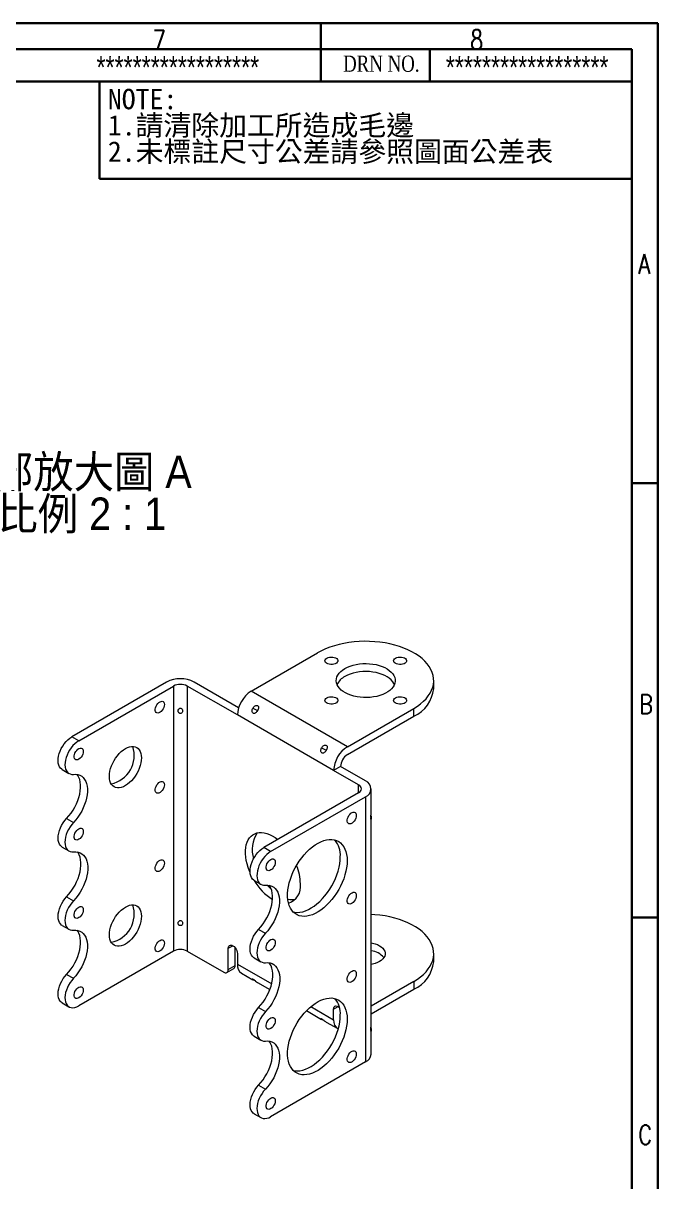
# Model space of a CAD drawing. Header units: millimetres. Extents: x 14 to 406, y 7 to 287.
# Drawn here: x 308 to 406, y 107.7 to 286.5 of the extents above; entities that cross this region are included whole.
import ezdxf

# ---------------------------------------------------------------- set-up
doc = ezdxf.new("R2010")
doc.units = ezdxf.units.MM
doc.layers.add('SLD-0', color=179, linetype='Continuous')
doc.layers.add('文字線性', color=150, linetype='Continuous', lineweight=15)
doc.styles.add('SLDTEXTSTYLE0', font='sanss___.ttf', dxfattribs={"width": 0.733})
doc.styles.add('SLDTEXTSTYLE1', font='txt_____.ttf', dxfattribs={"width": 0.784516})
doc.styles.add('SLDTEXTSTYLE2', font='times.ttf', dxfattribs={"width": 0.770477})
doc.styles.add('SLDTEXTSTYLE5', font='')
doc.styles.add('SLDTEXTSTYLE6', font='', dxfattribs={"bigfont": 'bigfont'})
doc.styles.add('SLDTEXTSTYLE7', font='GOTHIC.TTF', dxfattribs={"width": 0.913, "bigfont": 'bigfont'})
doc.styles.get('SLDTEXTSTYLE5').set_extended_font_data('細明體')
doc.styles.get('SLDTEXTSTYLE6').set_extended_font_data('細明體')

# ---------------------------------------------------------------- blocks, each defined once
blk = doc.blocks.new('SW_NOTE_1')
at = {"layer": '文字線性', "color": 0, "char_height": 3.5, "attachment_point": 1}
for s, insert, style in [('NOTE:', (0, 4.37), 'SLDTEXTSTYLE5'), ('1.請清除加工所造成毛邊', (0, -0.13), 'SLDTEXTSTYLE6'), ('2.未標註尺寸公差請參照圖面公差表', (0, -4.63), 'SLDTEXTSTYLE6')]:
    blk.add_mtext(s, dxfattribs=dict(at, insert=insert, style=style))
blk = doc.blocks.new('SW_NOTE_2')
at = {"layer": '文字線性', "color": 0, "char_height": 5, "attachment_point": 1, "style": 'SLDTEXTSTYLE7'}
for s, insert in [('細部放大圖 A ', (0, 6.39)), ('比例 2 : 1', (6.92, -0.08))]:
    blk.add_mtext(s, dxfattribs=dict(at, insert=insert))

msp = doc.modelspace()

# ---------------------------------------------------------------- linework, layer by layer
at = {"color": 7, "linetype": 'Continuous', "lineweight": 15}
for p, q in [((343.23686, 183.41317), (353.48994, 189.33214)), ((330.19068, 184.82107), (315.55357, 176.37125)), ((316.61423, 175.75894), (331.25134, 184.20877)), ((331.25134, 184.20877), (331.25134, 143.30007)), ((333.37267, 184.20877), (333.37267, 143.30007)), ((341.11554, 179.7389), (333.37267, 184.20877)), ((341.30336, 180.85509), (334.43333, 184.82107)), ((371.41456, 183.82119), (371.41456, 185.046)), ((358.0861, 174.84088), (343.23686, 183.41317)), ((358.0861, 174.84088), (368.33918, 180.75986)), ((368.33918, 179.53504), (368.33918, 180.75986)), ((355.96478, 171.16665), (341.11554, 179.73893)), ((358.0861, 173.61607), (368.33918, 179.53504)), ((316.61423, 175.75894), (315.55357, 176.37125)), ((357.02544, 171.77892), (355.96478, 171.16661)), ((360.87918, 169.55421), (357.02544, 171.77892)), ((314.0537, 171.32348), (315.11436, 170.71117)), ((359.81852, 168.9419), (355.96478, 171.16661)), ((361.75786, 164.65391), (361.75786, 168.3296)), ((359.81852, 167.71729), (345.1814, 159.26747)), ((346.24206, 158.65516), (360.87917, 167.10499)), ((360.87917, 167.10499), (360.87917, 126.19629)), ((314.74959, 163.76204), (315.81025, 163.14974)), ((361.75786, 131.91149), (361.75786, 163.83989)), ((314.0537, 159.36116), (315.11436, 158.74885)), ((346.24206, 158.65516), (345.1814, 159.26747)), ((343.68153, 154.2197), (344.74219, 153.60739)), ((314.75658, 151.68457), (315.81724, 151.07226)), ((314.0537, 147.27635), (315.11436, 146.66405)), ((344.37742, 146.65826), (345.43808, 146.04596)), ((331.25134, 143.30007), (316.61423, 134.85025)), ((333.37267, 143.30007), (338.99422, 140.05482)), ((339.70133, 140.46315), (339.70133, 143.72932)), ((340.76199, 141.07546), (340.76199, 143.82416)), ((341.11554, 142.91291), (341.11554, 141.2798)), ((343.68153, 142.25738), (344.74219, 141.64507)), ((371.41456, 141.68762), (371.41456, 142.91243)), ((314.74959, 139.71492), (315.81025, 139.10261)), ((339.49418, 140.00531), (340.55484, 140.61762)), ((339.70133, 140.46315), (340.76199, 141.07546)), ((341.73698, 139.90626), (343.50477, 138.88574)), ((344.21187, 138.47754), (346.13307, 137.36846)), ((368.33918, 138.62629), (361.75786, 134.82697)), ((368.33918, 138.62629), (368.33918, 137.40148)), ((361.75786, 133.60216), (368.33918, 137.40148)), ((314.0537, 135.31403), (315.11436, 134.70172)), ((344.38441, 134.58079), (345.44507, 133.96848)), ((351.77735, 134.11008), (354.11136, 132.76269)), ((355.96478, 132.70751), (355.96478, 134.34062)), ((354.81847, 132.35448), (356.58623, 131.33398)), ((361.75786, 127.4209), (361.75786, 131.09658)), ((343.68153, 130.17257), (344.74219, 129.56027)), ((360.87917, 126.19629), (346.24206, 117.74647)), ((344.37742, 122.61114), (345.43808, 121.99883)), ((343.68153, 118.21025), (344.74219, 117.59794))]:
    msp.add_line(p, q, dxfattribs=at)
at = {"color": 8, "linetype": 'Continuous', "lineweight": 15}
for p, q in [((343.50463, 180.80925), (344.1988, 180.40838)), ((354.11123, 174.68619), (354.8054, 174.28532)), ((359.81852, 167.71729), (359.81852, 168.9419)), ((339.70133, 143.72932), (340.40855, 144.13759)), ((341.11554, 141.2798), (346.40303, 138.2274)), ((343.50463, 138.88582), (343.54403, 138.95406)), ((352.45034, 134.73636), (355.96478, 132.70751)), ((355.96478, 134.34062), (356.67201, 134.74889)), ((354.11123, 132.76276), (354.15063, 132.831))]:
    msp.add_line(p, q, dxfattribs=at)
at = {"color": 7, "linetype": 'Continuous', "lineweight": 15, "flags": 128}
for points in [[(368.33918, 180.75986), (368.88574, 181.10054), (369.38553, 181.46437), (369.83561, 181.84922), (370.23333, 182.25283), (370.57636, 182.67283), (370.8627, 183.10675), (371.09066, 183.55206), (371.2589, 184.00614), (371.36643, 184.46631), (371.41263, 184.92989), (371.39722, 185.39415), (371.3203, 185.85637), (371.18231, 186.31383), (370.98407, 186.76385), (370.72673, 187.2038), (370.41182, 187.63107), (370.04116, 188.04318), (369.61695, 188.4377), (369.14167, 188.81231), (368.61812, 189.16483), (368.04935, 189.49317), (367.43871, 189.79541), (366.78979, 190.06979), (366.10639, 190.31468), (365.39252, 190.52865), (364.65237, 190.71045), (363.89029, 190.85901), (363.11075, 190.97345), (362.31831, 191.05311), (361.51764, 191.09752), (360.71343, 191.10641), (359.9104, 191.07974), (359.11327, 191.01766), (358.3267, 190.92054), (357.55532, 190.78894), (356.80366, 190.62364), (356.07611, 190.42561), (355.37697, 190.19601), (354.71031, 189.93619), (354.08007, 189.64767), (353.48994, 189.33214)], [(354.90415, 188.51574), (355.10222, 188.60443), (355.33227, 188.6619), (355.57985, 188.68453), (355.8294, 188.67092), (356.06525, 188.6219), (356.27257, 188.54056), (356.43834, 188.43202), (356.55214, 188.30308), (356.60682, 188.16186), (356.59895, 188.01722), (356.52901, 187.87826), (356.40141, 187.75371), (356.22417, 187.65138), (356.00841, 187.57772), (355.76769, 187.53735), (355.51715, 187.53281), (355.27252, 187.56437), (355.04918, 187.63007), (354.86115, 187.72576), (354.72025, 187.84545), (354.63534, 187.9816), (354.61175, 188.12566), (354.65096, 188.26859), (354.75052, 188.4014), (354.90415, 188.51574)], [(365.51075, 188.51574), (365.70882, 188.60443), (365.93887, 188.6619), (366.18645, 188.68453), (366.436, 188.67092), (366.67185, 188.6219), (366.87917, 188.54056), (367.04494, 188.43202), (367.15874, 188.30308), (367.21342, 188.16186), (367.20555, 188.01722), (367.13561, 187.87826), (367.00802, 187.75371), (366.83077, 187.65138), (366.61501, 187.57772), (366.37429, 187.53735), (366.12375, 187.53281), (365.87912, 187.56437), (365.65578, 187.63007), (365.46775, 187.72576), (365.32685, 187.84545), (365.24194, 187.9816), (365.21835, 188.12566), (365.25757, 188.26859), (365.35712, 188.4014), (365.51075, 188.51574)], [(357.69722, 186.90333), (358.08494, 187.10294), (358.50955, 187.27574), (358.96551, 187.41947), (359.44688, 187.53226), (359.94739, 187.61263), (360.4605, 187.65955), (360.97953, 187.67239), (361.49772, 187.651), (362.0083, 187.59564), (362.50462, 187.50705), (362.98022, 187.38637), (363.42888, 187.23518), (363.84477, 187.05546), (364.22246, 186.84953), (364.55702, 186.6201), (364.8441, 186.37014), (365.07995, 186.10293), (365.2615, 185.82193), (365.38638, 185.53082), (365.45297, 185.23339), (365.46039, 184.93351), (365.40854, 184.6351), (365.29811, 184.34205), (365.13054, 184.05818), (364.908, 183.78718), (364.6334, 183.53259), (364.31032, 183.29773), (363.94298, 183.08567), (363.53615, 182.89916), (363.09514, 182.74064), (362.62571, 182.61217), (362.13397, 182.51543), (361.62634, 182.45168), (361.10942, 182.42175), (360.58997, 182.42603), (360.07474, 182.46447), (359.57047, 182.53656), (359.08371, 182.64137), (358.62083, 182.77753), (358.18785, 182.94325), (357.79041, 183.13639), (357.4337, 183.35443), (357.12237, 183.59451), (356.86048, 183.85352), (356.65144, 184.12808), (356.49797, 184.4146), (356.40208, 184.70935), (356.36502, 185.00849), (356.38727, 185.30812), (356.46854, 185.60434), (356.60777, 185.89327), (356.80315, 186.17116), (357.05212, 186.43438), (357.35145, 186.6795), (357.69722, 186.90333)], [(365.33916, 184.43359), (365.2615, 184.59712), (365.07995, 184.87811), (364.8441, 185.14533), (364.55702, 185.39529), (364.22246, 185.62472), (363.84477, 185.83064), (363.42888, 186.01037), (362.98022, 186.16156), (362.50462, 186.28224), (362.0083, 186.37083), (361.49772, 186.42618), (360.97953, 186.44758), (360.4605, 186.43474), (359.94739, 186.38782), (359.44688, 186.30744), (358.96551, 186.19466), (358.50955, 186.05093), (358.08494, 185.87813), (357.69722, 185.67852)], [(354.90415, 182.39267), (355.10222, 182.48137), (355.33227, 182.53884), (355.57985, 182.56147), (355.8294, 182.54786), (356.06525, 182.49884), (356.27257, 182.4175), (356.43834, 182.30895), (356.55214, 182.18002), (356.60682, 182.0388), (356.59895, 181.89416), (356.52901, 181.7552), (356.40141, 181.63065), (356.22417, 181.52832), (356.00841, 181.45466), (355.76769, 181.41429), (355.51715, 181.40975), (355.27252, 181.44131), (355.04918, 181.50701), (354.86115, 181.6027), (354.72025, 181.72239), (354.63534, 181.85854), (354.61175, 182.0026), (354.65096, 182.14553), (354.75052, 182.27833), (354.90415, 182.39267)], [(365.51075, 182.39267), (365.70882, 182.48137), (365.93887, 182.53884), (366.18645, 182.56147), (366.436, 182.54786), (366.67185, 182.49884), (366.87917, 182.4175), (367.04494, 182.30896), (367.15874, 182.18002), (367.21342, 182.0388), (367.20555, 181.89416), (367.13561, 181.7552), (367.00802, 181.63065), (366.83077, 181.52832), (366.61501, 181.45466), (366.37429, 181.41429), (366.12375, 181.40975), (365.87912, 181.44131), (365.65578, 181.50701), (365.46775, 181.6027), (365.32685, 181.72239), (365.24194, 181.85854), (365.21835, 182.0026), (365.25757, 182.14553), (365.35712, 182.27833), (365.51075, 182.39267)], [(329.83713, 181.35101), (329.81492, 181.13512), (329.74967, 180.90714), (329.64548, 180.68141), (329.50891, 180.4721), (329.34853, 180.29237), (329.17442, 180.1535), (328.99753, 180.06424), (328.82895, 180.03017), (328.6793, 180.05345), (328.55796, 180.13261), (328.47257, 180.26268), (328.42849, 180.43548), (328.42849, 180.64016), (328.47257, 180.86385), (328.55796, 181.09251), (328.6793, 181.31176), (328.82895, 181.50783), (328.99753, 181.66839), (329.17442, 181.78336), (329.34853, 181.84552), (329.50891, 181.85096), (329.64548, 181.79933), (329.74967, 181.69389), (329.81492, 181.54125), (329.83713, 181.35101)], [(314.0537, 171.32348), (313.99769, 171.35832), (313.8058, 171.5244), (313.65054, 171.74071), (313.53516, 172.00273), (313.46207, 172.30496), (313.43281, 172.64107), (313.448, 173.00401), (313.50731, 173.38618), (313.6095, 173.77958), (313.75243, 174.17595), (313.93311, 174.56699), (314.14774, 174.94451), (314.39183, 175.30059), (314.66027, 175.62777), (314.94743, 175.9192), (315.24729, 176.16877), (315.55357, 176.37125)], [(316.61423, 175.75894), (316.30795, 175.55646), (316.00809, 175.3069), (315.72093, 175.01546), (315.45249, 174.68828), (315.2084, 174.3322), (314.99377, 173.95468), (314.81309, 173.56364), (314.67016, 173.16727), (314.56797, 172.77388), (314.50866, 172.3917), (314.49347, 172.02876), (314.52273, 171.69265), (314.59582, 171.39042), (314.7112, 171.1284), (314.86646, 170.91209), (315.05835, 170.74601), (315.28285, 170.63365), (315.53524, 170.57736), (315.81025, 170.57832)], [(317.32134, 174.1258), (317.29913, 173.90991), (317.23388, 173.68193), (317.12969, 173.4562), (316.99312, 173.24689), (316.83274, 173.06716), (316.65863, 172.92829), (316.48174, 172.83902), (316.31316, 172.80496), (316.16351, 172.82824), (316.04217, 172.9074), (315.95678, 173.03746), (315.9127, 173.21027), (315.9127, 173.41495), (315.95678, 173.63864), (316.04217, 173.8673), (316.16351, 174.08655), (316.31316, 174.28261), (316.48174, 174.44318), (316.65863, 174.55815), (316.83274, 174.62031), (316.99312, 174.62575), (317.12969, 174.57412), (317.23388, 174.46867), (317.29913, 174.31604), (317.32134, 174.1258)], [(321.35185, 170.26726), (321.37302, 170.65252), (321.43618, 171.05562), (321.54024, 171.46968), (321.68342, 171.88762), (321.86328, 172.30228), (322.07672, 172.70656), (322.32012, 173.09355), (322.58929, 173.45663), (322.87963, 173.78958), (323.18618, 174.08671), (323.50369, 174.34293), (323.82672, 174.55387), (324.14976, 174.7159), (324.46727, 174.82627), (324.77382, 174.88307), (325.06416, 174.88534), (325.33333, 174.83304), (325.57672, 174.72706), (325.79017, 174.56923), (325.97003, 174.36223), (326.11321, 174.1096), (326.21727, 173.81569), (326.28042, 173.4855), (326.3016, 173.12469), (326.28042, 172.73944), (326.21727, 172.33633), (326.11321, 171.92227), (325.97003, 171.50433), (325.79017, 171.08968), (325.57672, 170.68539), (325.33333, 170.2984), (325.06416, 169.93533), (324.77382, 169.60237), (324.46727, 169.30524), (324.14976, 169.04902), (323.82672, 168.83808), (323.50369, 168.67605), (323.18618, 168.56568), (322.87963, 168.50888), (322.58929, 168.50661), (322.32012, 168.55891), (322.07672, 168.66489), (321.86328, 168.82273), (321.68342, 169.02973), (321.54024, 169.28235), (321.43618, 169.57627), (321.37302, 169.90646), (321.35185, 170.26726)], [(314.74959, 163.76204), (315.1026, 164.16024), (315.43445, 164.59079), (315.74096, 165.04824), (316.01824, 165.52681), (316.26278, 166.02043), (316.47149, 166.52285), (316.64171, 167.02772), (316.7713, 167.52865), (316.85862, 168.01928), (316.90255, 168.4934), (316.90255, 168.94503), (316.85862, 169.36843), (316.7713, 169.75824), (316.64171, 170.10954), (316.47149, 170.41787), (316.36227, 170.56652)], [(315.81025, 170.57832), (316.16326, 170.5877), (316.49512, 170.54031), (316.80162, 170.43674), (317.0789, 170.27831), (317.32344, 170.06703), (317.53215, 169.80557), (317.70237, 169.49724), (317.83196, 169.14594), (317.91928, 168.75612), (317.96321, 168.33272), (317.96321, 167.8811), (317.91928, 167.40697), (317.83196, 166.91634), (317.70237, 166.41542), (317.53215, 165.91055), (317.32344, 165.40812), (317.0789, 164.9145), (316.80162, 164.43594), (316.49512, 163.97848), (316.16326, 163.54793), (315.81025, 163.14974)], [(329.83713, 168.98041), (329.81492, 168.76452), (329.74967, 168.53655), (329.64548, 168.31082), (329.50891, 168.10151), (329.34853, 167.92178), (329.17442, 167.78291), (328.99753, 167.69364), (328.82895, 167.65958), (328.6793, 167.68286), (328.55796, 167.76202), (328.47257, 167.89208), (328.42849, 168.06488), (328.42849, 168.26956), (328.47257, 168.49326), (328.55796, 168.72192), (328.6793, 168.94117), (328.82895, 169.13723), (328.99753, 169.2978), (329.17442, 169.41277), (329.34853, 169.47493), (329.50891, 169.48036), (329.64548, 169.42874), (329.74967, 169.32329), (329.81492, 169.17065), (329.83713, 168.98041)], [(359.46496, 164.24723), (359.44275, 164.03133), (359.3775, 163.80336), (359.27331, 163.57763), (359.13674, 163.36832), (358.97636, 163.18859), (358.80225, 163.04972), (358.62536, 162.96045), (358.45678, 162.92639), (358.30713, 162.94967), (358.18579, 163.02883), (358.1004, 163.15889), (358.05632, 163.3317), (358.05632, 163.53637), (358.1004, 163.76007), (358.18579, 163.98873), (358.30713, 164.20798), (358.45678, 164.40404), (358.62536, 164.56461), (358.80225, 164.67958), (358.97636, 164.74174), (359.13674, 164.74718), (359.27331, 164.69555), (359.3775, 164.5901), (359.44275, 164.43747), (359.46496, 164.24723)], [(314.0537, 159.36116), (313.98947, 159.40156), (313.79527, 159.57384), (313.63951, 159.79827), (313.52559, 160.06994), (313.456, 160.38291), (313.43226, 160.73033), (313.45489, 161.10462), (313.52339, 161.49759), (313.63627, 161.90066), (313.79106, 162.30501), (313.98438, 162.70179), (314.21199, 163.08235), (314.46894, 163.43836), (314.74959, 163.76204)], [(315.81025, 163.14974), (315.5296, 162.82606), (315.27266, 162.47005), (315.04504, 162.08949), (314.85172, 161.6927), (314.69693, 161.28835), (314.58405, 160.88529), (314.51555, 160.49232), (314.49292, 160.11803), (314.51666, 159.7706), (314.58625, 159.45764), (314.70017, 159.18597), (314.85593, 158.96154), (315.05013, 158.78925), (315.27851, 158.67287), (315.5361, 158.61495), (315.81724, 158.61674)], [(317.32134, 161.7552), (317.29913, 161.53931), (317.23388, 161.31134), (317.12969, 161.08561), (316.99312, 160.8763), (316.83274, 160.69656), (316.65863, 160.5577), (316.48174, 160.46843), (316.31316, 160.43437), (316.16351, 160.45764), (316.04217, 160.5368), (315.95678, 160.66687), (315.9127, 160.83967), (315.9127, 161.04435), (315.95678, 161.26805), (316.04217, 161.4967), (316.16351, 161.71595), (316.31316, 161.91202), (316.48174, 162.07259), (316.65863, 162.18756), (316.83274, 162.24972), (316.99312, 162.25515), (317.12969, 162.20353), (317.23388, 162.09808), (317.29913, 161.94544), (317.32134, 161.7552)], [(343.06412, 155.44448), (342.97541, 155.65623), (342.77313, 156.20194), (342.60884, 156.74685), (342.48417, 157.28553), (342.40036, 157.81265), (342.35825, 158.32294), (342.35825, 158.81136), (342.40036, 159.27303), (342.48417, 159.70338), (342.60884, 160.09813), (342.77313, 160.45335), (342.97541, 160.76551), (343.21367, 161.03151), (343.48554, 161.24871), (343.78832, 161.41495), (344.119, 161.52857), (344.4743, 161.58845), (344.85068, 161.594), (345.24439, 161.54515), (345.65154, 161.44239), (346.06807, 161.28674), (346.48985, 161.07975), (346.91267, 160.82349), (347.33235, 160.52048), (347.34066, 160.51398)], [(343.68153, 154.2197), (343.62552, 154.25454), (343.43364, 154.42062), (343.27837, 154.63693), (343.16299, 154.89895), (343.0899, 155.20118), (343.06064, 155.53728), (343.07583, 155.90023), (343.13514, 156.2824), (343.23733, 156.67579), (343.38026, 157.07216), (343.56094, 157.46321), (343.77557, 157.84072), (344.01966, 158.1968), (344.2881, 158.52399), (344.57526, 158.81542), (344.87512, 159.06499), (345.1814, 159.26747)], [(358.05075, 157.24552), (358.02929, 156.72089), (357.96512, 156.17637), (357.85884, 155.61707), (357.71143, 155.0482), (357.52428, 154.47507), (357.29913, 153.90304), (357.03809, 153.33744), (356.74359, 152.78355), (356.41837, 152.24655), (356.06549, 151.73146), (355.68823, 151.24307), (355.29011, 150.78595), (354.87486, 150.36437), (354.44634, 149.98226), (354.00856, 149.6432), (353.56561, 149.35034), (353.12163, 149.10643), (352.68075, 148.91373), (352.2471, 148.77405), (351.82472, 148.6887), (351.41756, 148.65846), (351.02942, 148.68363), (350.66392, 148.76396), (350.32447, 148.89871), (350.01425, 149.08662), (349.73615, 149.32593), (349.49277, 149.61441), (349.28638, 149.94937), (349.11891, 150.32767), (348.99192, 150.7458), (348.90659, 151.19983), (348.86373, 151.68554), (348.86373, 152.19839), (348.90659, 152.73359), (348.99192, 153.28614), (349.11891, 153.85089), (349.28638, 154.42255), (349.49277, 154.99581), (349.73615, 155.56529), (350.01425, 156.12568), (350.32447, 156.67176), (350.66392, 157.19843), (351.02942, 157.70076), (351.41756, 158.17406), (351.82472, 158.61392), (352.2471, 159.01624), (352.68075, 159.37724), (353.12163, 159.69357), (353.56561, 159.96227), (354.00856, 160.18084), (354.44634, 160.34722), (354.87486, 160.45986), (355.29011, 160.51773), (355.68823, 160.52027), (356.06549, 160.46745), (356.41837, 160.35979), (356.74359, 160.19827), (357.03809, 159.98441), (357.29913, 159.72021), (357.52428, 159.40812), (357.71143, 159.05107), (357.85884, 158.65239), (357.96512, 158.21581), (358.02929, 157.74538), (358.05075, 157.24552)], [(314.75658, 151.68457), (315.11623, 152.08853), (315.45443, 152.52566), (315.76688, 152.99038), (316.04959, 153.47678), (316.29896, 153.97866), (316.51182, 154.48963), (316.68545, 155.00318), (316.81765, 155.51277), (316.90673, 156.01191), (316.95155, 156.49425), (316.95155, 156.95363), (316.90673, 157.38421), (316.81765, 157.7805), (316.68545, 158.13746), (316.51182, 158.45054), (316.39782, 158.60454)], [(315.81724, 158.61674), (316.17689, 158.62802), (316.51509, 158.58138), (316.82754, 158.4774), (317.11025, 158.31741), (317.35962, 158.10344), (317.57248, 157.83823), (317.74611, 157.52516), (317.87831, 157.1682), (317.96739, 156.7719), (318.01221, 156.34132), (318.01221, 155.88194), (317.96739, 155.39961), (317.87831, 154.90047), (317.74611, 154.39087), (317.57248, 153.87732), (317.35962, 153.36635), (317.11025, 152.86447), (316.82754, 152.37807), (316.51509, 151.91335), (316.17689, 151.47622), (315.81724, 151.07226)], [(329.83713, 156.89561), (329.81492, 156.67972), (329.74967, 156.45175), (329.64548, 156.22601), (329.50891, 156.0167), (329.34853, 155.83697), (329.17442, 155.69811), (328.99753, 155.60884), (328.82895, 155.57477), (328.6793, 155.59805), (328.55796, 155.67721), (328.47257, 155.80728), (328.42849, 155.98008), (328.42849, 156.18476), (328.47257, 156.40846), (328.55796, 156.63711), (328.6793, 156.85636), (328.82895, 157.05243), (328.99753, 157.21299), (329.17442, 157.32797), (329.34853, 157.39012), (329.50891, 157.39556), (329.64548, 157.34393), (329.74967, 157.23849), (329.81492, 157.08585), (329.83713, 156.89561)], [(346.24206, 158.65516), (345.93578, 158.45268), (345.63592, 158.20311), (345.34876, 157.91168), (345.08032, 157.5845), (344.83623, 157.22842), (344.6216, 156.8509), (344.44092, 156.45986), (344.29799, 156.06349), (344.1958, 155.67009), (344.13649, 155.28792), (344.1213, 154.92498), (344.15056, 154.58887), (344.22365, 154.28664), (344.33903, 154.02462), (344.49429, 153.80831), (344.68618, 153.64223), (344.91068, 153.52987), (345.16307, 153.47358), (345.43808, 153.47454)], [(346.94917, 157.02201), (346.92696, 156.80612), (346.86171, 156.57815), (346.75752, 156.35242), (346.62095, 156.14311), (346.46057, 155.96338), (346.28646, 155.82451), (346.10957, 155.73524), (345.94099, 155.70118), (345.79134, 155.72446), (345.67, 155.80362), (345.58461, 155.93368), (345.54053, 156.10648), (345.54053, 156.31116), (345.58461, 156.53486), (345.67, 156.76352), (345.79134, 156.98277), (345.94099, 157.17883), (346.10957, 157.3394), (346.28646, 157.45437), (346.46057, 157.51653), (346.62095, 157.52196), (346.75752, 157.47034), (346.86171, 157.36489), (346.92696, 157.21225), (346.94917, 157.02201)], [(349.71804, 149.34447), (349.96876, 149.29593), (350.3569, 149.27077), (350.76406, 149.301), (351.18644, 149.38636), (351.62009, 149.52604), (352.06097, 149.71873), (352.50496, 149.96265), (352.9479, 150.25551), (353.38568, 150.59457), (353.8142, 150.97668), (354.22945, 151.39826), (354.62757, 151.85537), (355.00483, 152.34376), (355.35771, 152.85886), (355.68293, 153.39586), (355.97743, 153.94974), (356.23847, 154.51534), (356.46362, 155.08738), (356.65077, 155.66051), (356.79818, 156.22938), (356.90446, 156.78868), (356.96863, 157.33319), (356.99009, 157.85783)], [(344.37742, 146.65826), (344.73043, 147.05646), (345.06229, 147.48701), (345.36879, 147.94446), (345.64607, 148.42303), (345.89061, 148.91665), (346.09932, 149.41907), (346.26954, 149.92394), (346.39913, 150.42486), (346.48645, 150.91549), (346.53038, 151.38962), (346.53038, 151.84124), (346.48645, 152.26464), (346.39913, 152.65446), (346.26954, 153.00576), (346.09932, 153.31409), (345.9901, 153.46274)], [(345.43808, 153.47454), (345.79109, 153.48392), (346.12295, 153.43652), (346.42945, 153.33296), (346.70673, 153.17453), (346.95127, 152.96325), (347.15998, 152.70179), (347.3302, 152.39345), (347.45979, 152.04216), (347.54711, 151.65234), (347.59104, 151.22894), (347.59104, 150.77732), (347.54711, 150.30319), (347.45979, 149.81256), (347.3302, 149.31164), (347.15998, 148.80677), (346.95127, 148.30434), (346.70673, 147.81072), (346.42945, 147.33215), (346.12295, 146.8747), (345.79109, 146.44415), (345.43808, 146.04596)], [(359.46496, 151.87663), (359.44275, 151.66074), (359.3775, 151.43277), (359.27331, 151.20704), (359.13674, 150.99773), (358.97636, 150.81799), (358.80225, 150.67913), (358.62536, 150.58986), (358.45678, 150.55579), (358.30713, 150.57907), (358.18579, 150.65823), (358.1004, 150.7883), (358.05632, 150.9611), (358.05632, 151.16578), (358.1004, 151.38948), (358.18579, 151.61813), (358.30713, 151.83738), (358.45678, 152.03345), (358.62536, 152.19402), (358.80225, 152.30899), (358.97636, 152.37115), (359.13674, 152.37658), (359.27331, 152.32496), (359.3775, 152.21951), (359.44275, 152.06687), (359.46496, 151.87663)], [(314.0537, 147.27635), (313.98438, 147.32025), (313.79106, 147.49384), (313.63627, 147.71947), (313.52339, 147.99221), (313.45489, 148.30609), (313.43226, 148.65425), (313.456, 149.02909), (313.52559, 149.4224), (313.63951, 149.8256), (313.79527, 150.22987), (313.98947, 150.62637), (314.21785, 151.00643), (314.47544, 151.36176), (314.75658, 151.68457)], [(315.81724, 151.07226), (315.5361, 150.74945), (315.27851, 150.39413), (315.05013, 150.01406), (314.85593, 149.61756), (314.70017, 149.2133), (314.58625, 148.8101), (314.51666, 148.41678), (314.49292, 148.04194), (314.51555, 147.69378), (314.58405, 147.3799), (314.69693, 147.10717), (314.85172, 146.88154), (315.04504, 146.70795), (315.27266, 146.59019), (315.5296, 146.53084), (315.81025, 146.53119)], [(321.35185, 145.81186), (321.37302, 146.19712), (321.43618, 146.60022), (321.54024, 147.01429), (321.68342, 147.43222), (321.86328, 147.84688), (322.07672, 148.25116), (322.32012, 148.63815), (322.58929, 149.00123), (322.87963, 149.33418), (323.18618, 149.63131), (323.50369, 149.88754), (323.82672, 150.09847), (324.14976, 150.26051), (324.46727, 150.37087), (324.77382, 150.42767), (325.06416, 150.42994), (325.33333, 150.37764), (325.57672, 150.27167), (325.79017, 150.11383), (325.97003, 149.90683), (326.11321, 149.65421), (326.21727, 149.36029), (326.28042, 149.0301), (326.3016, 148.66929), (326.28042, 148.28404), (326.21727, 147.88093), (326.11321, 147.46687), (325.97003, 147.04893), (325.79017, 146.63428), (325.57672, 146.23), (325.33333, 145.84301), (325.06416, 145.47993), (324.77382, 145.14698), (324.46727, 144.84984), (324.14976, 144.59362), (323.82672, 144.38269), (323.50369, 144.22065), (323.18618, 144.11029), (322.87963, 144.05348), (322.58929, 144.05121), (322.32012, 144.10351), (322.07672, 144.20949), (321.86328, 144.36733), (321.68342, 144.57433), (321.54024, 144.82695), (321.43618, 145.12087), (321.37302, 145.45106), (321.35185, 145.81186)], [(317.32134, 149.6704), (317.29913, 149.45451), (317.23388, 149.22653), (317.12969, 149.0008), (316.99312, 148.79149), (316.83274, 148.61176), (316.65863, 148.4729), (316.48174, 148.38363), (316.31316, 148.34956), (316.16351, 148.37284), (316.04217, 148.452), (315.95678, 148.58207), (315.9127, 148.75487), (315.9127, 148.95955), (315.95678, 149.18324), (316.04217, 149.4119), (316.16351, 149.63115), (316.31316, 149.82722), (316.48174, 149.98778), (316.65863, 150.10276), (316.83274, 150.16491), (316.99312, 150.17035), (317.12969, 150.11872), (317.23388, 150.01328), (317.29913, 149.86064), (317.32134, 149.6704)], [(368.33918, 138.62629), (368.88574, 138.96696), (369.38553, 139.33079), (369.83561, 139.71564), (370.23333, 140.11925), (370.57636, 140.53925), (370.8627, 140.97318), (371.09066, 141.41849), (371.2589, 141.87257), (371.36643, 142.33274), (371.41263, 142.79632), (371.39722, 143.26058), (371.3203, 143.7228), (371.18231, 144.18026), (370.98407, 144.63028), (370.72673, 145.07022), (370.41182, 145.4975), (370.04116, 145.90961), (369.61695, 146.30413), (369.14167, 146.67874), (368.61812, 147.03126), (368.04935, 147.3596), (367.43871, 147.66184), (366.78979, 147.93621), (366.10639, 148.1811), (365.39252, 148.39508), (364.65237, 148.57688), (363.89029, 148.72543), (363.11075, 148.83988), (362.31831, 148.91954), (361.75786, 148.95437)], [(343.68153, 142.25738), (343.6173, 142.29777), (343.4231, 142.47006), (343.26734, 142.69449), (343.15342, 142.96616), (343.08383, 143.27913), (343.06009, 143.62655), (343.08272, 144.00084), (343.15122, 144.39381), (343.2641, 144.79688), (343.41889, 145.20122), (343.61221, 145.59801), (343.83983, 145.97857), (344.09677, 146.33458), (344.37742, 146.65826)], [(314.74959, 139.71492), (315.1026, 140.11311), (315.43445, 140.54366), (315.74096, 141.00111), (316.01824, 141.47968), (316.26278, 141.9733), (316.47149, 142.47573), (316.64171, 142.9806), (316.7713, 143.48152), (316.85862, 143.97215), (316.90255, 144.44628), (316.90255, 144.8979), (316.85862, 145.3213), (316.7713, 145.71112), (316.64171, 146.06242), (316.47149, 146.37075), (316.36227, 146.51939)], [(315.81025, 146.53119), (316.16326, 146.54057), (316.49512, 146.49318), (316.80162, 146.38961), (317.0789, 146.23119), (317.32344, 146.0199), (317.53215, 145.75844), (317.70237, 145.45011), (317.83196, 145.09881), (317.91928, 144.70899), (317.96321, 144.28559), (317.96321, 143.83397), (317.91928, 143.35984), (317.83196, 142.86921), (317.70237, 142.36829), (317.53215, 141.86342), (317.32344, 141.361), (317.0789, 140.86738), (316.80162, 140.38881), (316.49512, 139.93135), (316.16326, 139.50081), (315.81025, 139.10261)], [(329.83713, 144.52502), (329.81492, 144.30913), (329.74967, 144.08115), (329.64548, 143.85542), (329.50891, 143.64611), (329.34853, 143.46638), (329.17442, 143.32751), (328.99753, 143.23825), (328.82895, 143.20418), (328.6793, 143.22746), (328.55796, 143.30662), (328.47257, 143.43669), (328.42849, 143.60949), (328.42849, 143.81417), (328.47257, 144.03786), (328.55796, 144.26652), (328.6793, 144.48577), (328.82895, 144.68184), (328.99753, 144.8424), (329.17442, 144.95737), (329.34853, 145.01953), (329.50891, 145.02497), (329.64548, 144.97334), (329.74967, 144.8679), (329.81492, 144.71526), (329.83713, 144.52502)], [(345.43808, 146.04596), (345.15743, 145.72228), (344.90048, 145.36627), (344.67287, 144.98571), (344.47955, 144.58892), (344.32476, 144.18457), (344.21188, 143.78151), (344.14338, 143.38854), (344.12075, 143.01425), (344.14449, 142.66682), (344.21408, 142.35385), (344.328, 142.08219), (344.48376, 141.85775), (344.67796, 141.68547), (344.90634, 141.56909), (345.16393, 141.51117), (345.44507, 141.51296)], [(346.94917, 144.65142), (346.92696, 144.43553), (346.86171, 144.20756), (346.75752, 143.98182), (346.62095, 143.77251), (346.46057, 143.59278), (346.28646, 143.45392), (346.10957, 143.36465), (345.94099, 143.33058), (345.79134, 143.35386), (345.67, 143.43302), (345.58461, 143.56309), (345.54053, 143.73589), (345.54053, 143.94057), (345.58461, 144.16427), (345.67, 144.39292), (345.79134, 144.61217), (345.94099, 144.80824), (346.10957, 144.9688), (346.28646, 145.08378), (346.46057, 145.14593), (346.62095, 145.15137), (346.75752, 145.09974), (346.86171, 144.9943), (346.92696, 144.84166), (346.94917, 144.65142)], [(339.70133, 143.72932), (339.72542, 143.92675), (339.79606, 144.0829), (339.90843, 144.18714), (340.05488, 144.23236), (340.22542, 144.21548), (340.40843, 144.13765), (340.59145, 144.00418), (340.76199, 143.82416), (340.90843, 143.60985), (341.02081, 143.37587), (341.09145, 143.13816), (341.11554, 142.91291)], [(361.75786, 144.57446), (361.96295, 144.5351), (362.35231, 144.43245), (362.71239, 144.29886), (363.03588, 144.13704), (363.31618, 143.9503), (363.5476, 143.74242), (363.72541, 143.51765), (363.846, 143.28056), (363.90692, 143.03598), (363.90692, 142.78888), (363.846, 142.54429), (363.72541, 142.3072), (363.5476, 142.08243), (363.31618, 141.87456), (363.03588, 141.68782), (362.71239, 141.526), (362.35231, 141.39241), (361.96295, 141.28976), (361.75786, 141.2504)], [(344.38441, 134.58079), (344.74406, 134.98475), (345.08226, 135.42187), (345.39471, 135.8866), (345.67742, 136.373), (345.92679, 136.87488), (346.13965, 137.38585), (346.31328, 137.8994), (346.44548, 138.40899), (346.53456, 138.90813), (346.57938, 139.39047), (346.57938, 139.84985), (346.53456, 140.28043), (346.44548, 140.67672), (346.31328, 141.03368), (346.13965, 141.34676), (346.02565, 141.50076)], [(345.44507, 141.51296), (345.80472, 141.52424), (346.14292, 141.4776), (346.45537, 141.37361), (346.73808, 141.21362), (346.98745, 140.99966), (347.20031, 140.73445), (347.37394, 140.42137), (347.50614, 140.06441), (347.59522, 139.66812), (347.64004, 139.23754), (347.64004, 138.77816), (347.59522, 138.29583), (347.50614, 137.79668), (347.37394, 137.28709), (347.20031, 136.77354), (346.98745, 136.26257), (346.73808, 135.76069), (346.45537, 135.27429), (346.14292, 134.80957), (345.80472, 134.37244), (345.44507, 133.96848)], [(314.0537, 135.31403), (313.93311, 135.39586), (313.75243, 135.5783), (313.6095, 135.80965), (313.50731, 136.08505), (313.448, 136.39875), (313.43281, 136.74416), (313.46207, 137.11405), (313.53516, 137.50066), (313.65054, 137.8959), (313.8058, 138.29148), (313.99769, 138.6791), (314.22219, 139.05066), (314.47458, 139.39836), (314.74959, 139.71492)], [(359.46496, 139.79183), (359.44275, 139.57594), (359.3775, 139.34796), (359.27331, 139.12223), (359.13674, 138.91292), (358.97636, 138.73319), (358.80225, 138.59433), (358.62536, 138.50506), (358.45678, 138.47099), (358.30713, 138.49427), (358.18579, 138.57343), (358.1004, 138.7035), (358.05632, 138.8763), (358.05632, 139.08098), (358.1004, 139.30467), (358.18579, 139.53333), (358.30713, 139.75258), (358.45678, 139.94865), (358.62536, 140.10921), (358.80225, 140.22418), (358.97636, 140.28634), (359.13674, 140.29178), (359.27331, 140.24015), (359.3775, 140.13471), (359.44275, 139.98207), (359.46496, 139.79183)], [(315.81025, 139.10261), (315.53524, 138.78606), (315.28285, 138.43836), (315.05835, 138.0668), (314.86646, 137.67917), (314.7112, 137.28359), (314.59582, 136.88835), (314.52273, 136.50174), (314.49347, 136.13185), (314.50866, 135.78644), (314.56797, 135.47275), (314.67016, 135.19734), (314.81309, 134.966), (314.99377, 134.78356), (315.2084, 134.65385), (315.45249, 134.5796), (315.72093, 134.56234), (316.00809, 134.60246), (316.30795, 134.6991), (316.61423, 134.85025)], [(317.32134, 137.29981), (317.29913, 137.08392), (317.23388, 136.85594), (317.12969, 136.63021), (316.99312, 136.4209), (316.83274, 136.24117), (316.65863, 136.1023), (316.48174, 136.01303), (316.31316, 135.97897), (316.16351, 136.00225), (316.04217, 136.08141), (315.95678, 136.21147), (315.9127, 136.38428), (315.9127, 136.58895), (315.95678, 136.81265), (316.04217, 137.04131), (316.16351, 137.26056), (316.31316, 137.45662), (316.48174, 137.61719), (316.65863, 137.73216), (316.83274, 137.79432), (316.99312, 137.79976), (317.12969, 137.74813), (317.23388, 137.64268), (317.29913, 137.49005), (317.32134, 137.29981)], [(358.05075, 132.79012), (358.02929, 132.26549), (357.96512, 131.72098), (357.85884, 131.16168), (357.71143, 130.5928), (357.52428, 130.01968), (357.29913, 129.44764), (357.03809, 128.88204), (356.74359, 128.32815), (356.41837, 127.79116), (356.06549, 127.27606), (355.68823, 126.78767), (355.29011, 126.33055), (354.87486, 125.90897), (354.44634, 125.52687), (354.00856, 125.1878), (353.56561, 124.89495), (353.12163, 124.65103), (352.68075, 124.45833), (352.2471, 124.31866), (351.82472, 124.2333), (351.41756, 124.20306), (351.02942, 124.22823), (350.66392, 124.30856), (350.32447, 124.44331), (350.01425, 124.63122), (349.73615, 124.87053), (349.49277, 125.15901), (349.28638, 125.49397), (349.11891, 125.87228), (348.99192, 126.2904), (348.90659, 126.74444), (348.86373, 127.23015), (348.86373, 127.74299), (348.90659, 128.27819), (348.99192, 128.83074), (349.11891, 129.39549), (349.28638, 129.96716), (349.49277, 130.54041), (349.73615, 131.10989), (350.01425, 131.67029), (350.32447, 132.21637), (350.66392, 132.74303), (351.02942, 133.24536), (351.41756, 133.71866), (351.82472, 134.15853), (352.2471, 134.56084), (352.68075, 134.92185), (353.12163, 135.23818), (353.56561, 135.50688), (354.00856, 135.72544), (354.44634, 135.89182), (354.87486, 136.00447), (355.29011, 136.06233), (355.68823, 136.06487), (356.06549, 136.01206), (356.41837, 135.90439), (356.74359, 135.74287), (357.03809, 135.52902), (357.29913, 135.26481), (357.52428, 134.95273), (357.71143, 134.59568), (357.85884, 134.197), (357.96512, 133.76041), (358.02929, 133.28999), (358.05075, 132.79012)], [(343.68153, 130.17257), (343.61221, 130.21647), (343.41889, 130.39006), (343.2641, 130.61569), (343.15122, 130.88842), (343.08272, 131.2023), (343.06009, 131.55047), (343.08383, 131.9253), (343.15342, 132.31862), (343.26734, 132.72182), (343.4231, 133.12609), (343.6173, 133.52259), (343.84568, 133.90265), (344.10327, 134.25797), (344.38441, 134.58079)], [(355.96478, 134.34062), (355.98888, 134.53805), (356.05952, 134.69421), (356.17189, 134.79845), (356.31834, 134.84367), (356.48888, 134.82679), (356.67189, 134.74896), (356.85068, 134.61921)], [(345.44507, 133.96848), (345.16393, 133.64567), (344.90634, 133.29035), (344.67796, 132.91028), (344.48376, 132.51378), (344.328, 132.10951), (344.21408, 131.70632), (344.14449, 131.313), (344.12075, 130.93816), (344.14338, 130.59), (344.21188, 130.27612), (344.32476, 130.00338), (344.47955, 129.77776), (344.67287, 129.60417), (344.90048, 129.48641), (345.15743, 129.42706), (345.43808, 129.42741)], [(346.94917, 132.56662), (346.92696, 132.35073), (346.86171, 132.12275), (346.75752, 131.89702), (346.62095, 131.68771), (346.46057, 131.50798), (346.28646, 131.36911), (346.10957, 131.27984), (345.94099, 131.24578), (345.79134, 131.26906), (345.67, 131.34822), (345.58461, 131.47828), (345.54053, 131.65109), (345.54053, 131.85577), (345.58461, 132.07946), (345.67, 132.30812), (345.79134, 132.52737), (345.94099, 132.72344), (346.10957, 132.884), (346.28646, 132.99897), (346.46057, 133.06113), (346.62095, 133.06657), (346.75752, 133.01494), (346.86171, 132.9095), (346.92696, 132.75686), (346.94917, 132.56662)], [(349.71804, 124.88907), (349.96876, 124.84054), (350.3569, 124.81537), (350.76406, 124.84561), (351.18644, 124.93096), (351.62009, 125.07064), (352.06097, 125.26334), (352.50496, 125.50725), (352.9479, 125.80011), (353.38568, 126.13917), (353.8142, 126.52128), (354.22945, 126.94286), (354.62757, 127.39998), (355.00483, 127.88836), (355.35771, 128.40346), (355.68293, 128.94046), (355.97743, 129.49435), (356.23847, 130.05995), (356.46362, 130.63198), (356.65077, 131.20511), (356.79818, 131.77398), (356.90446, 132.33328), (356.96863, 132.87779), (356.99009, 133.40243)], [(344.37742, 122.61114), (344.73043, 123.00933), (345.06229, 123.43988), (345.36879, 123.89733), (345.64607, 124.3759), (345.89061, 124.86952), (346.09932, 125.37195), (346.26954, 125.87682), (346.39913, 126.37774), (346.48645, 126.86837), (346.53038, 127.34249), (346.53038, 127.79412), (346.48645, 128.21752), (346.39913, 128.60733), (346.26954, 128.95863), (346.09932, 129.26697), (345.9901, 129.41561)], [(345.43808, 129.42741), (345.79109, 129.43679), (346.12295, 129.3894), (346.42945, 129.28583), (346.70673, 129.1274), (346.95127, 128.91612), (347.15998, 128.65466), (347.3302, 128.34633), (347.45979, 127.99503), (347.54711, 127.60521), (347.59104, 127.18181), (347.59104, 126.73019), (347.54711, 126.25606), (347.45979, 125.76543), (347.3302, 125.26451), (347.15998, 124.75964), (346.95127, 124.25721), (346.70673, 123.76359), (346.42945, 123.28503), (346.12295, 122.82757), (345.79109, 122.39702), (345.43808, 121.99883)], [(359.46496, 127.42124), (359.44275, 127.20534), (359.3775, 126.97737), (359.27331, 126.75164), (359.13674, 126.54233), (358.97636, 126.3626), (358.80225, 126.22373), (358.62536, 126.13446), (358.45678, 126.1004), (358.30713, 126.12368), (358.18579, 126.20284), (358.1004, 126.3329), (358.05632, 126.50571), (358.05632, 126.71038), (358.1004, 126.93408), (358.18579, 127.16274), (358.30713, 127.38199), (358.45678, 127.57805), (358.62536, 127.73862), (358.80225, 127.85359), (358.97636, 127.91575), (359.13674, 127.92119), (359.27331, 127.86956), (359.3775, 127.76411), (359.44275, 127.61148), (359.46496, 127.42124)], [(343.68153, 118.21025), (343.56094, 118.29208), (343.38026, 118.47452), (343.23733, 118.70587), (343.13514, 118.98127), (343.07583, 119.29497), (343.06064, 119.64038), (343.0899, 120.01026), (343.16299, 120.39688), (343.27837, 120.79212), (343.43364, 121.18769), (343.62552, 121.57532), (343.85002, 121.94688), (344.10241, 122.29458), (344.37742, 122.61114)], [(345.43808, 121.99883), (345.16307, 121.68227), (344.91068, 121.33457), (344.68618, 120.96302), (344.49429, 120.57539), (344.33903, 120.17981), (344.22365, 119.78457), (344.15056, 119.39796), (344.1213, 119.02807), (344.13649, 118.68266), (344.1958, 118.36897), (344.29799, 118.09356), (344.44092, 117.86221), (344.6216, 117.67977), (344.83623, 117.55007), (345.08032, 117.47581), (345.34876, 117.45856), (345.63592, 117.49868), (345.93578, 117.59532), (346.24206, 117.74647)], [(346.94917, 120.19602), (346.92696, 119.98013), (346.86171, 119.75216), (346.75752, 119.52643), (346.62095, 119.31712), (346.46057, 119.13738), (346.28646, 118.99852), (346.10957, 118.90925), (345.94099, 118.87519), (345.79134, 118.89846), (345.67, 118.97762), (345.58461, 119.10769), (345.54053, 119.28049), (345.54053, 119.48517), (345.58461, 119.70887), (345.67, 119.93753), (345.79134, 120.15678), (345.94099, 120.35284), (346.10957, 120.51341), (346.28646, 120.62838), (346.46057, 120.69054), (346.62095, 120.69597), (346.75752, 120.64435), (346.86171, 120.5389), (346.92696, 120.38626), (346.94917, 120.19602)]]:
    msp.add_lwpolyline(points, dxfattribs=at)
at = {"color": 7, "linetype": 'Continuous', "lineweight": 15}
for centre, radius, start, end in [((332.312, 180.74754), 4.59278, 62.4914345, 117.5085604), ((332.31201, 182.1617), 2.30553, 62.609684, 117.3903108), ((358.92292, 183.28205), 2.69172, 117.0879394, 154.671429), ((345.70337, 179.53964), 4.59216, 122.4873615, 177.512664), ((366.12733, 184.36847), 5.31548, 294.5895514, 354.0903289), ((320.72703, 173.48539), 4.46395, 281.6547158, 18.3506661), ((360.55259, 170.96737), 4.59213, 122.4871723, 177.5128533), ((359.32826, 171.67416), 2.3052, 122.6054257, 177.3945587), ((359.58613, 168.3296), 0.65492, 290.7833521, 69.2166017), ((360.4025, 168.3296), 1.31411, 291.2682077, 68.7317461), ((347.79734, 159.00803), 4.42173, 145.0416782, 199.0015765), ((353.44991, 158.12438), 3.5502, 355.6940423, 40.9721775), ((342.90888, 153.49913), 7.93125, 1.2471208, 22.4519858), ((351.16099, 158.53189), 8.62137, 210.104887, 237.4539983), ((352.46048, 159.2398), 8.85852, 220.5010455, 226.2887338), ((348.14134, 153.28205), 2.72493, 288.4571256, 8.2222677), ((320.72703, 149.02999), 4.46395, 281.6547156, 18.3506663), ((349.52992, 153.92298), 2.66734, 256.1235277, 281.8678225), ((332.31201, 141.253), 2.30553, 62.609684, 117.3903108), ((361.40381, 140.32737), 3.04295, 40.4113592, 83.3184328), ((342.60287, 141.12538), 1.49533, 174.0725582, 234.6152477), ((366.12733, 142.2349), 5.31548, 294.5895514, 354.0903289), ((339.27025, 140.39323), 0.43671, 230.7967858, 9.2139891), ((340.27118, 141.02174), 0.49374, 305.0657176, 6.24648), ((353.44991, 133.66899), 3.5502, 355.6940155, 40.9721891), ((357.41544, 132.54627), 1.45958, 173.6575668, 239.5076267), ((360.26949, 127.5613), 1.49498, 294.0682882, 354.6113927)]:
    msp.add_arc(centre, radius, start, end, dxfattribs=at)
for points, knots in [([(331.96788, 180.35659), (331.96788, 180.44781), (331.99149, 180.54306), (332.07507, 180.67088), (332.11156, 180.71051), (332.20128, 180.76918), (332.25594, 180.78804), (332.3688, 180.78788), (332.42356, 180.76894), (332.51416, 180.70909), (332.5499, 180.6696), (332.63216, 180.54325), (332.65612, 180.44799), (332.65613, 180.35659)], [0, 0, 0, 0, 0.25, 0.25, 0.375, 0.375, 0.5, 0.5, 0.625, 0.625, 0.75, 0.75, 1, 1, 1, 1]), ([(344.21174, 180.40104), (344.13299, 180.26465), (344.03376, 180.13785), (343.86172, 180.00741), (343.80084, 179.97468), (343.67501, 179.94702), (343.60986, 179.95397), (343.49926, 180.01744), (343.45377, 180.07435), (343.39636, 180.2073), (343.38265, 180.28421), (343.3795, 180.51584), (343.42578, 180.67243), (343.50463, 180.80925)], [0, 0, 0, 0, 0.25, 0.25, 0.375, 0.375, 0.5, 0.5, 0.625, 0.625, 0.75, 0.75, 1, 1, 1, 1]), ([(343.50463, 180.80925), (343.5835, 180.94611), (343.69626, 181.06452), (343.8991, 181.17776), (343.97173, 181.20395), (344.11527, 181.22075), (344.18714, 181.20995), (344.29753, 181.14622), (344.33631, 181.09322), (344.37541, 180.97079), (344.37764, 180.90122), (344.35067, 180.68653), (344.29051, 180.53748), (344.21174, 180.40104)], [0, 0, 0, 0, 0.25, 0.25, 0.375, 0.375, 0.5, 0.5, 0.625, 0.625, 0.75, 0.75, 1, 1, 1, 1]), ([(332.65613, 180.35659), (332.65615, 180.26508), (332.6322, 180.17754), (332.54998, 180.06823), (332.51444, 180.03551), (332.4239, 179.98656), (332.3689, 179.9716), (332.25725, 179.97124), (332.20206, 179.98588), (332.11112, 180.03432), (332.07485, 180.06733), (331.99164, 180.17746), (331.96788, 180.26525), (331.96788, 180.35659)], [0, 0, 0, 0, 0.25, 0.25, 0.375, 0.375, 0.5, 0.5, 0.625, 0.625, 0.75, 0.75, 1, 1, 1, 1]), ([(354.81834, 174.27798), (354.73959, 174.14159), (354.64037, 174.01479), (354.46832, 173.88435), (354.40744, 173.85162), (354.28161, 173.82396), (354.21646, 173.83091), (354.10586, 173.89438), (354.06037, 173.95129), (354.00296, 174.08424), (353.98925, 174.16115), (353.98611, 174.39278), (354.03217, 174.54951), (354.11123, 174.68619)], [0, 0, 0, 0, 0.25, 0.25, 0.375, 0.375, 0.5, 0.5, 0.625, 0.625, 0.75, 0.75, 1, 1, 1, 1]), ([(354.11123, 174.68619), (354.19031, 174.82291), (354.30287, 174.94146), (354.5057, 175.0547), (354.57833, 175.08089), (354.72187, 175.09769), (354.79374, 175.08689), (354.90413, 175.02316), (354.94291, 174.97016), (354.98201, 174.84773), (354.98424, 174.77816), (354.95727, 174.56347), (354.89711, 174.41442), (354.81834, 174.27798)], [0, 0, 0, 0, 0.25, 0.25, 0.375, 0.375, 0.5, 0.5, 0.625, 0.625, 0.75, 0.75, 1, 1, 1, 1]), ([(361.67784, 163.84957), (361.67881, 163.88571), (361.68074, 163.95792), (361.69636, 164.10096), (361.72133, 164.2787), (361.74353, 164.43748), (361.75442, 164.55699), (361.75819, 164.61977), (361.75751, 164.64789), (361.75736, 164.65391)], [0, 0, 0, 0, 0.131336925, 0.262378165, 0.450768216, 0.705634687, 0.835189288, 0.964709048, 1, 1, 1, 1]), ([(361.71689, 164.24678), (361.71842, 164.23583), (361.72938, 164.15754), (361.74378, 164.05181), (361.75462, 163.93704), (361.75853, 163.85601), (361.75732, 163.78751), (361.7511, 163.73297), (361.74029, 163.69441), (361.7224, 163.66925), (361.70004, 163.68228), (361.68118, 163.74812), (361.67893, 163.81655), (361.67784, 163.84957)], [0, 0, 0, 0, 0.02343153, 0.167464883, 0.251691487, 0.335891604, 0.420086473, 0.504291783, 0.588521289, 0.672082993, 0.816026158, 0.911212206, 1, 1, 1, 1]), ([(331.96788, 147.61331), (331.96788, 147.70453), (331.99149, 147.79977), (332.07507, 147.92759), (332.11156, 147.96723), (332.20128, 148.0259), (332.25594, 148.04475), (332.3688, 148.0446), (332.42356, 148.02565), (332.51416, 147.96581), (332.5499, 147.92632), (332.63216, 147.79997), (332.65612, 147.7047), (332.65613, 147.61331)], [0, 0, 0, 0, 0.25, 0.25, 0.375, 0.375, 0.5, 0.5, 0.625, 0.625, 0.75, 0.75, 1, 1, 1, 1]), ([(332.65613, 147.61331), (332.65615, 147.5218), (332.6322, 147.43425), (332.54998, 147.32495), (332.51444, 147.29222), (332.4239, 147.24328), (332.3689, 147.22831), (332.25725, 147.22796), (332.20206, 147.24259), (332.11112, 147.29103), (332.07485, 147.32404), (331.99164, 147.43417), (331.96788, 147.52197), (331.96788, 147.61331)], [0, 0, 0, 0, 0.25, 0.25, 0.375, 0.375, 0.5, 0.5, 0.625, 0.625, 0.75, 0.75, 1, 1, 1, 1]), ([(343.50463, 138.88582), (343.42576, 138.93136), (343.37937, 138.97404), (343.38273, 139.00706), (343.39636, 139.0123), (343.45358, 139.00028), (343.49887, 138.9816), (343.60927, 138.91787), (343.67456, 138.87272), (343.80014, 138.77918), (343.86151, 138.73061), (344.03396, 138.59613), (344.13296, 138.52311), (344.21174, 138.47762)], [0, 0, 0, 0, 0.25, 0.25, 0.375, 0.375, 0.5, 0.5, 0.625, 0.625, 0.75, 0.75, 1, 1, 1, 1]), ([(343.87895, 138.71704), (343.87081, 138.72034), (343.80019, 138.74895), (343.70397, 138.78824), (343.58746, 138.84082), (343.53496, 138.86934), (343.50463, 138.88582)], [0, 0, 0, 0, 0.051780089, 0.449045719, 0.681693464, 1, 1, 1, 1]), ([(354.11123, 132.76276), (354.03237, 132.8083), (353.98598, 132.85098), (353.98933, 132.884), (354.00296, 132.88924), (354.06018, 132.87722), (354.10547, 132.85854), (354.21587, 132.79481), (354.28116, 132.74966), (354.40675, 132.65612), (354.46811, 132.60755), (354.64056, 132.47307), (354.73956, 132.40005), (354.81834, 132.35456)], [0, 0, 0, 0, 0.25, 0.25, 0.375, 0.375, 0.5, 0.5, 0.625, 0.625, 0.75, 0.75, 1, 1, 1, 1]), ([(354.48547, 132.59404), (354.47736, 132.59732), (354.43866, 132.61295), (354.37226, 132.63986), (354.30212, 132.66945), (354.24771, 132.69363), (354.20194, 132.71499), (354.15503, 132.73825), (354.12587, 132.75457), (354.11123, 132.76276)], [0, 0, 0, 0, 0.05215765, 0.248817523, 0.449635795, 0.565506755, 0.681975529, 0.840301954, 1, 1, 1, 1]), ([(361.67784, 131.10628), (361.6781, 131.12359), (361.67861, 131.15868), (361.68218, 131.21669), (361.68774, 131.27757), (361.69569, 131.34775), (361.70609, 131.42738), (361.71951, 131.52248), (361.73361, 131.62281), (361.74404, 131.7066), (361.75042, 131.76914), (361.75411, 131.81333), (361.75657, 131.85462), (361.7578, 131.88746), (361.75773, 131.9053), (361.7577, 131.91149)], [0, 0, 0, 0, 0.064913168, 0.131627694, 0.196508638, 0.262888405, 0.355899396, 0.451569674, 0.577401451, 0.706809186, 0.771341982, 0.836202883, 0.90073242, 0.965555428, 1, 1, 1, 1]), ([(361.71687, 131.50365), (361.71843, 131.49246), (361.72943, 131.4139), (361.74386, 131.30791), (361.75466, 131.19314), (361.75854, 131.11214), (361.75729, 131.0437), (361.75102, 130.98925), (361.74017, 130.95085), (361.72226, 130.92595), (361.69993, 130.9392), (361.68115, 131.00513), (361.67892, 131.0734), (361.67784, 131.10628)], [0, 0, 0, 0, 0.023938531, 0.168078386, 0.252355971, 0.336609672, 0.420855854, 0.505112857, 0.589394368, 0.672826795, 0.816526893, 0.911641188, 1, 1, 1, 1])]:
    msp.add_open_spline(points, degree=3, knots=knots, dxfattribs=at)
at = {"layer": 'SLD-0', "color": 7, "linetype": 'Continuous', "lineweight": 30}
for p, q in [((14, 286.5), (406, 286.5)), ((354, 282.5), (354, 286.5)), ((406, 10.5), (406, 286.5)), ((18, 282.5), (402, 282.5)), ((354, 282.5), (354, 277.5)), ((370.80591, 282.5), (370.80591, 277.5)), ((402, 14.5), (402, 282.5)), ((258, 277.49997), (402.01711, 277.49997)), ((402, 215.5), (406, 215.5)), ((402, 148.5), (406, 148.5))]:
    msp.add_line(p, q, dxfattribs=at)
at = {"layer": 'SLD-0', "color": 7, "lineweight": 30}
for p, q in [((319.81165, 277.4994), (319.81165, 262.4994)), ((319.81165, 262.4994), (401.99068, 262.4994))]:
    msp.add_line(p, q, dxfattribs=at)

# ---------------------------------------------------------------- block references
at = {"layer": '文字線性', "color": 1, "xscale": 0.9, "yscale": 0.9, "zscale": 0.9}
msp.add_blockref('SW_NOTE_1', (321.11568, 272.43313), dxfattribs=at)
at = {"layer": '文字線性', "color": 96}
msp.add_blockref('SW_NOTE_2', (297.15938, 213.37782), dxfattribs=at)

# ---------------------------------------------------------------- texts
at = {"layer": '文字線性', "color": 7, "attachment_point": 1}
for s, insert, char_height, style in [('7', (328.01668, 285.40696), 3, 'SLDTEXTSTYLE1'), ('8', (377.0398, 285.4558), 3, 'SLDTEXTSTYLE1'), ('DRN NO.', (357.41927, 281.49692), 2.5, 'SLDTEXTSTYLE2'), ('A', (402.99276, 250.82748), 3, 'SLDTEXTSTYLE1'), ('B', (403.11605, 182.90246), 3, 'SLDTEXTSTYLE1'), ('C', (402.99382, 116.45277), 3, 'SLDTEXTSTYLE1')]:
    msp.add_mtext(s, dxfattribs=dict(at, insert=insert, char_height=char_height, style=style))
at = {"layer": '文字線性', "color": 5, "char_height": 3.5, "attachment_point": 1, "style": 'SLDTEXTSTYLE0'}
for insert in [(319.3647, 281.441), (373.2808, 281.441)]:
    msp.add_mtext('******************', dxfattribs=dict(at, insert=insert))

doc.saveas('drawing.dxf')
